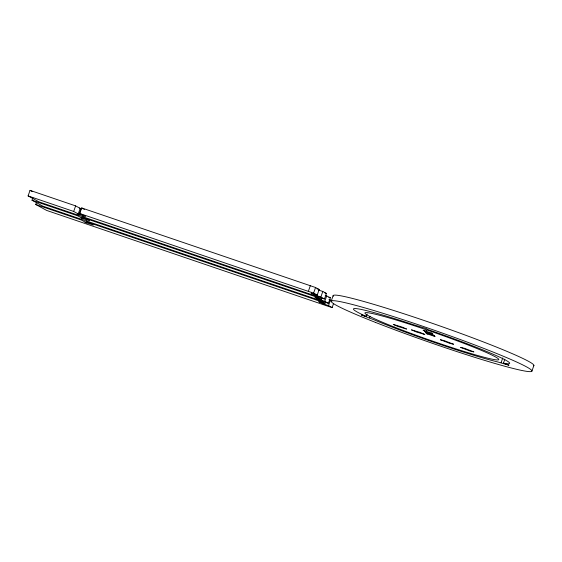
<?xml version="1.0" encoding="UTF-8"?>
<svg xmlns="http://www.w3.org/2000/svg" width="562" height="562" viewBox="0 0 562 562"><rect width="100%" height="100%" fill="white"/><g stroke="black" fill="none" stroke-linecap="round" stroke-linejoin="round"><path stroke-width="0.84" d="M324.478 299.005L38.968 201.856L28.1 195.92L30.039 190.356L75.624 205.889L80.169 208.369L78.23 213.932L77.296 213.708L78.778 214.312L85.684 216.468L79.741 213.504L81.673 207.94L315.556 287.505L319.174 289.486L317.235 295.05L311.095 293.167L314.678 294.825L313.765 294.579L314.214 294.825L320.86 297.024L324.478 299.005L326.417 293.441L322.799 291.46L318.275 289.999M325.208 295.282L330.337 297.748L328.398 303.318L42.881 206.17L32.013 200.234L32.849 197.845M333.533 303.599L332.149 307.576L326.873 305.868L46.632 210.42L35.771 204.491L36.6 202.102M78.23 213.932L73.685 211.453L75.624 205.889M79.137 214.431L81.076 208.86L79.467 208.263M321.703 297.769L321.155 299.363L317.53 297.382L83.654 217.817L89.597 220.782L81.209 218.014L82.15 218.246L82.979 215.857M83.05 218.737L83.886 216.356M325.461 302.026L324.906 303.613L321.288 301.639L87.405 222.074L93.355 225.039L84.967 222.271L85.902 222.503L86.457 220.908M86.808 222.995L87.363 221.407M79.741 213.504L308.341 291.369L310.28 285.798M317.235 295.05L313.617 293.069L315.556 287.505M316.013 299.932L316.568 298.345M320.86 297.024L322.799 291.46M321.288 301.639L321.843 300.052M324.906 303.613L318.696 301.682L323.255 303.887L323.81 302.3M328.398 303.318L324.773 301.337L326.712 295.774M332.149 307.576L328.531 305.595L330.47 300.031L328.96 299.539M331.159 301.316L333.097 295.752M504.831 359.174L503.447 363.15L508.989 365.244L497.553 361.9A82.67 5.044 19.2 0 1 374.159 319.869L361.289 314.945L366.276 316.434L367.112 314.046M369.494 317.86L370.049 316.265M425.905 331.959L433.049 334.32L431.019 333.097C438.62 335.479 416.533 327.927 425.118 331.088L425.652 331.678L424.387 331.348L425.905 331.959L426.453 330.365M501.1 362.68L502.765 357.91M531.961 370.99L533.9 365.426M503.447 363.15L506.109 363.6A82.67 5.044 19.2 0 0 434.721 331.91L427.303 329.353L426.748 328.742L414.419 324.998A82.67 5.044 19.2 0 0 362.413 314.657L366.276 316.434M80.169 208.369L79.305 208.186M316.912 288.756L319.174 289.486M324.913 292.95L326.417 293.441M328.826 297.263L330.337 297.748M308.341 291.369L313.617 293.069M321.155 299.363L314.938 297.424L318.591 299.139L317.656 298.907L318.127 299.139L324.773 301.337M323.255 303.887L328.531 305.595M28.1 195.92L73.685 211.453M32.013 200.234L77.605 215.766L82.15 218.246M35.771 204.491L81.357 220.016L85.902 222.503M330.47 300.031L331.917 300.818M81.673 207.94L84.412 209.436M30.039 190.356L32.21 191.544M333.294 296.272A106.288 6.491 19.2 0 1 433.773 323.817A106.288 6.491 19.2 0 1 533.668 365.792M393.302 324.436L398.219 326.578L406.607 329.044L401.675 326.915L393.302 324.436M411.567 329.894L416.456 332.023L424.844 334.481L419.912 332.36L411.567 329.894M425.631 332.676L427.668 333.898L426.403 333.568L426.895 333.8L435.079 336.519L433.035 335.317L434.293 335.655L433.801 335.416L425.631 332.676M440.475 339.785L449.888 343.41L453.625 344.239L444.212 340.635L440.475 339.785M460.728 347.449L470.134 351.074L473.885 351.903L464.465 348.3L460.728 347.449M375.557 322.433A106.288 6.491 19.2 0 0 531.729 371.363A106.288 6.491 19.2 0 0 387.401 314.671A106.288 6.491 19.2 0 0 375.557 322.433M394.608 327.161A70.861 4.327 19.2 0 0 498.649 359.736A70.861 4.327 19.2 0 0 402.329 321.921A70.861 4.327 19.2 0 0 394.608 327.161"/></g></svg>
